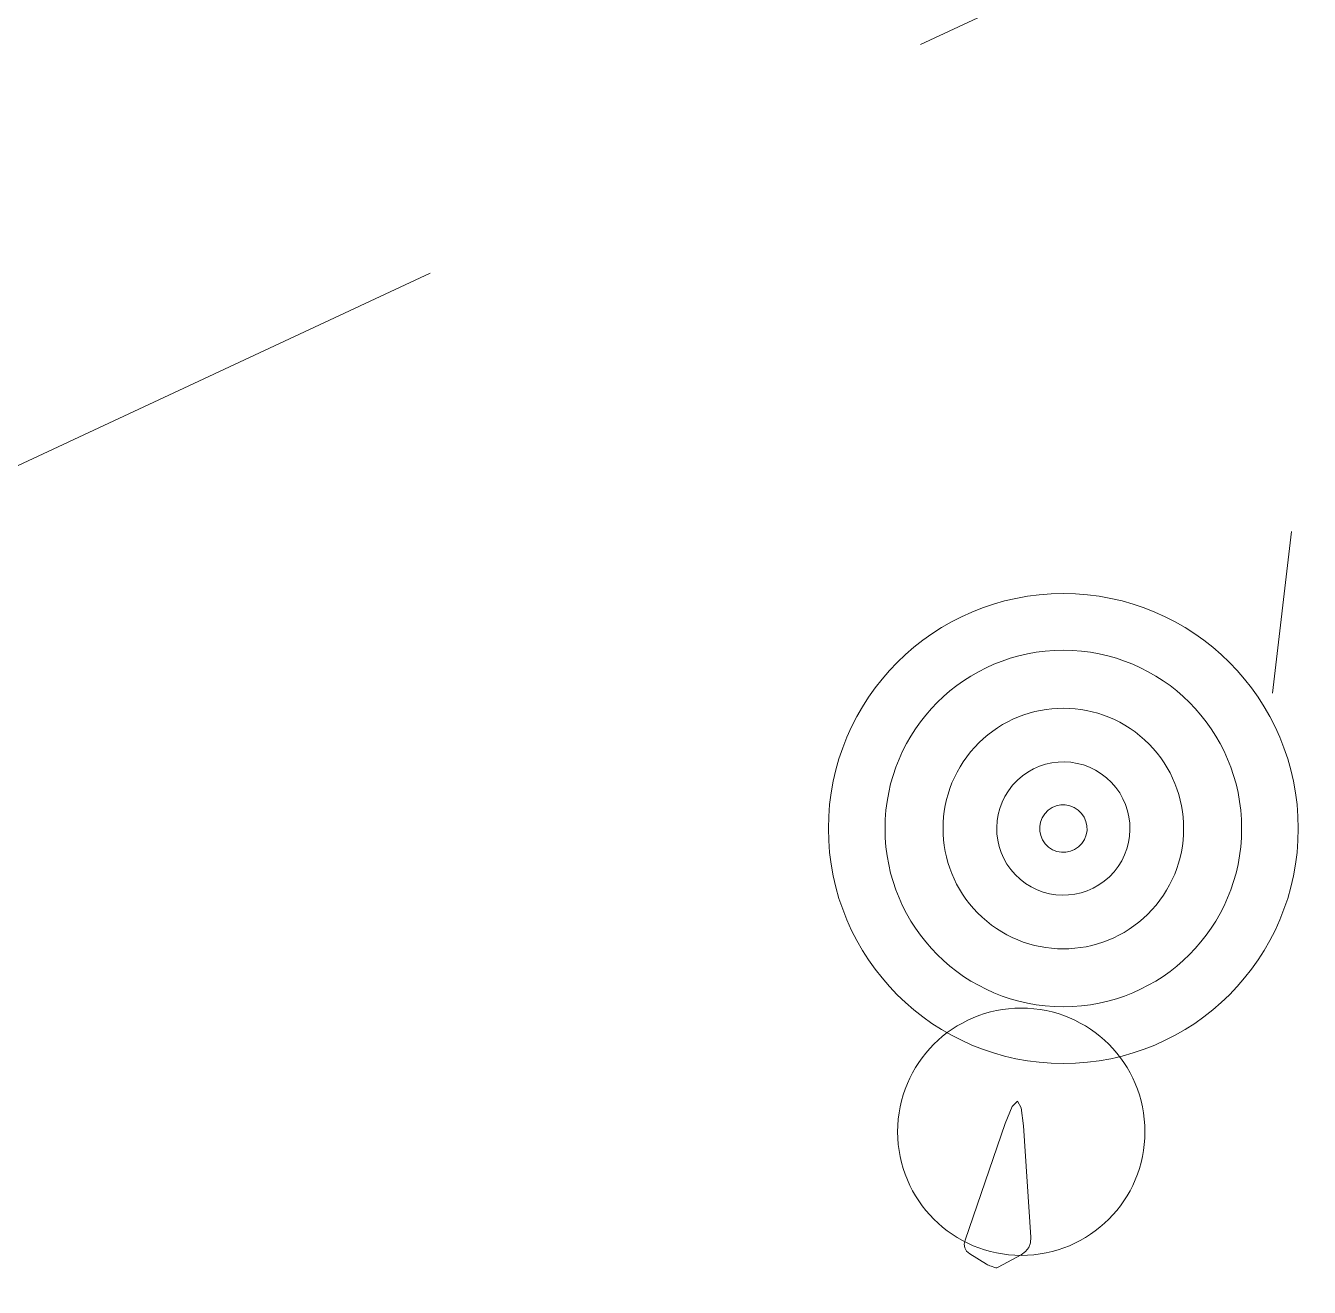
# Model space of a CAD drawing. Extents: x 2498567 to 2501210, y 7092229 to 7094464.
# Drawn here: x 2499016.13 to 2499026.51, y 7093322.08 to 7093332.29 of the extents above; entities that cross this region are included whole.
import ezdxf

# ---------------------------------------------------------------- set-up
doc = ezdxf.new("R2010")
doc.units = 0
doc.header["$MEASUREMENT"] = 0
for name, pattern in [('DGN Style 5', [531.948115, 227.977763, -303.970351]), ('DGN Style 6', [2507.657798, 1.318432, -527.372828, 922.902449, -527.372828, 1.318432, -527.372828]), ('HIDDEN', [0.375, 0.25, -0.125])]:
    doc.linetypes.add(name, pattern=pattern)
for name, color, linetype, lineweight in [('20', 7, 'Continuous', 0), ('Level 35', 254, 'Continuous', 0), ('RW_Ex_ROW', 30, 'DGN Style 6', 0)]:
    doc.layers.add(name, color=color, linetype=linetype, lineweight=lineweight)
doc.layers.add('GRID', color=254, linetype='HIDDEN')

# ---------------------------------------------------------------- blocks, each defined once
blk = doc.blocks.new('026_2')
at = {"color": 0, "linetype": 'ByBlock', "lineweight": -2}
blk.add_circle((-0.007, 0), 0.1, dxfattribs=at)
blk = doc.blocks.new('086')
at = {"color": 0, "linetype": 'ByBlock', "lineweight": -2}
for radius in [0.19, 0.1442]:
    blk.add_circle((0, 0), radius, dxfattribs=at)
for radius, start, end in [(0.0973, 320.4206, 320.42), (0.0539, 319.514, 319.5134), (0.0192, 321.3402, 321.3396)]:
    blk.add_arc((0, 0), radius, start, end, dxfattribs=at)

msp = doc.modelspace()

# ---------------------------------------------------------------- linework, layer by layer
at = {"layer": 'GRID', "color": 252, "linetype": 'HIDDEN', "lineweight": 0, "ltscale": 35}
msp.add_line((2498749.769, 7093204.563), (2500729.398, 7094127.621), dxfattribs=at)
at = {"layer": 'Level 35', "color": 35, "linetype": 'DGN Style 5', "lineweight": 0, "flags": 128}
msp.add_lwpolyline([(2499023.994, 7093322.246), (2499024.179, 7093322.347), (2499024.215, 7093322.373), (2499024.241, 7093322.405), (2499024.255, 7093322.444), (2499024.257, 7093322.489), (2499024.199, 7093323.39), (2499024.18, 7093323.536), (2499024.149, 7093323.588), (2499024.105, 7093323.546), (2499024.049, 7093323.41), (2499023.725, 7093322.465), (2499023.718, 7093322.432), (2499023.723, 7093322.402), (2499023.738, 7093322.376), (2499023.765, 7093322.354), (2499023.898, 7093322.272), (2499023.907, 7093322.266), (2499023.916, 7093322.262), (2499023.925, 7093322.258), (2499023.935, 7093322.254), (2499023.967, 7093322.244), (2499023.974, 7093322.242), (2499023.981, 7093322.242), (2499023.987, 7093322.243), (2499023.994, 7093322.246)], dxfattribs=at)
at = {"layer": 'RW_Ex_ROW', "color": 254}
for p, q in [((2499026.213, 7093326.888), (2499038.746, 7093433.74)), ((2498773.308, 7093199.985), (2499026.213, 7093326.888))]:
    msp.add_line(p, q, dxfattribs=at)

# ---------------------------------------------------------------- block references
at = {"layer": '20', "color": 7, "linetype": 'Continuous', "lineweight": 0, "xscale": 10, "yscale": 10, "zscale": 10}
for name, p in [('086', (2499024.52, 7093325.794)), ('026_2', (2499024.25, 7093323.342))]:
    msp.add_blockref(name, p, dxfattribs=at)

doc.saveas('drawing.dxf')
